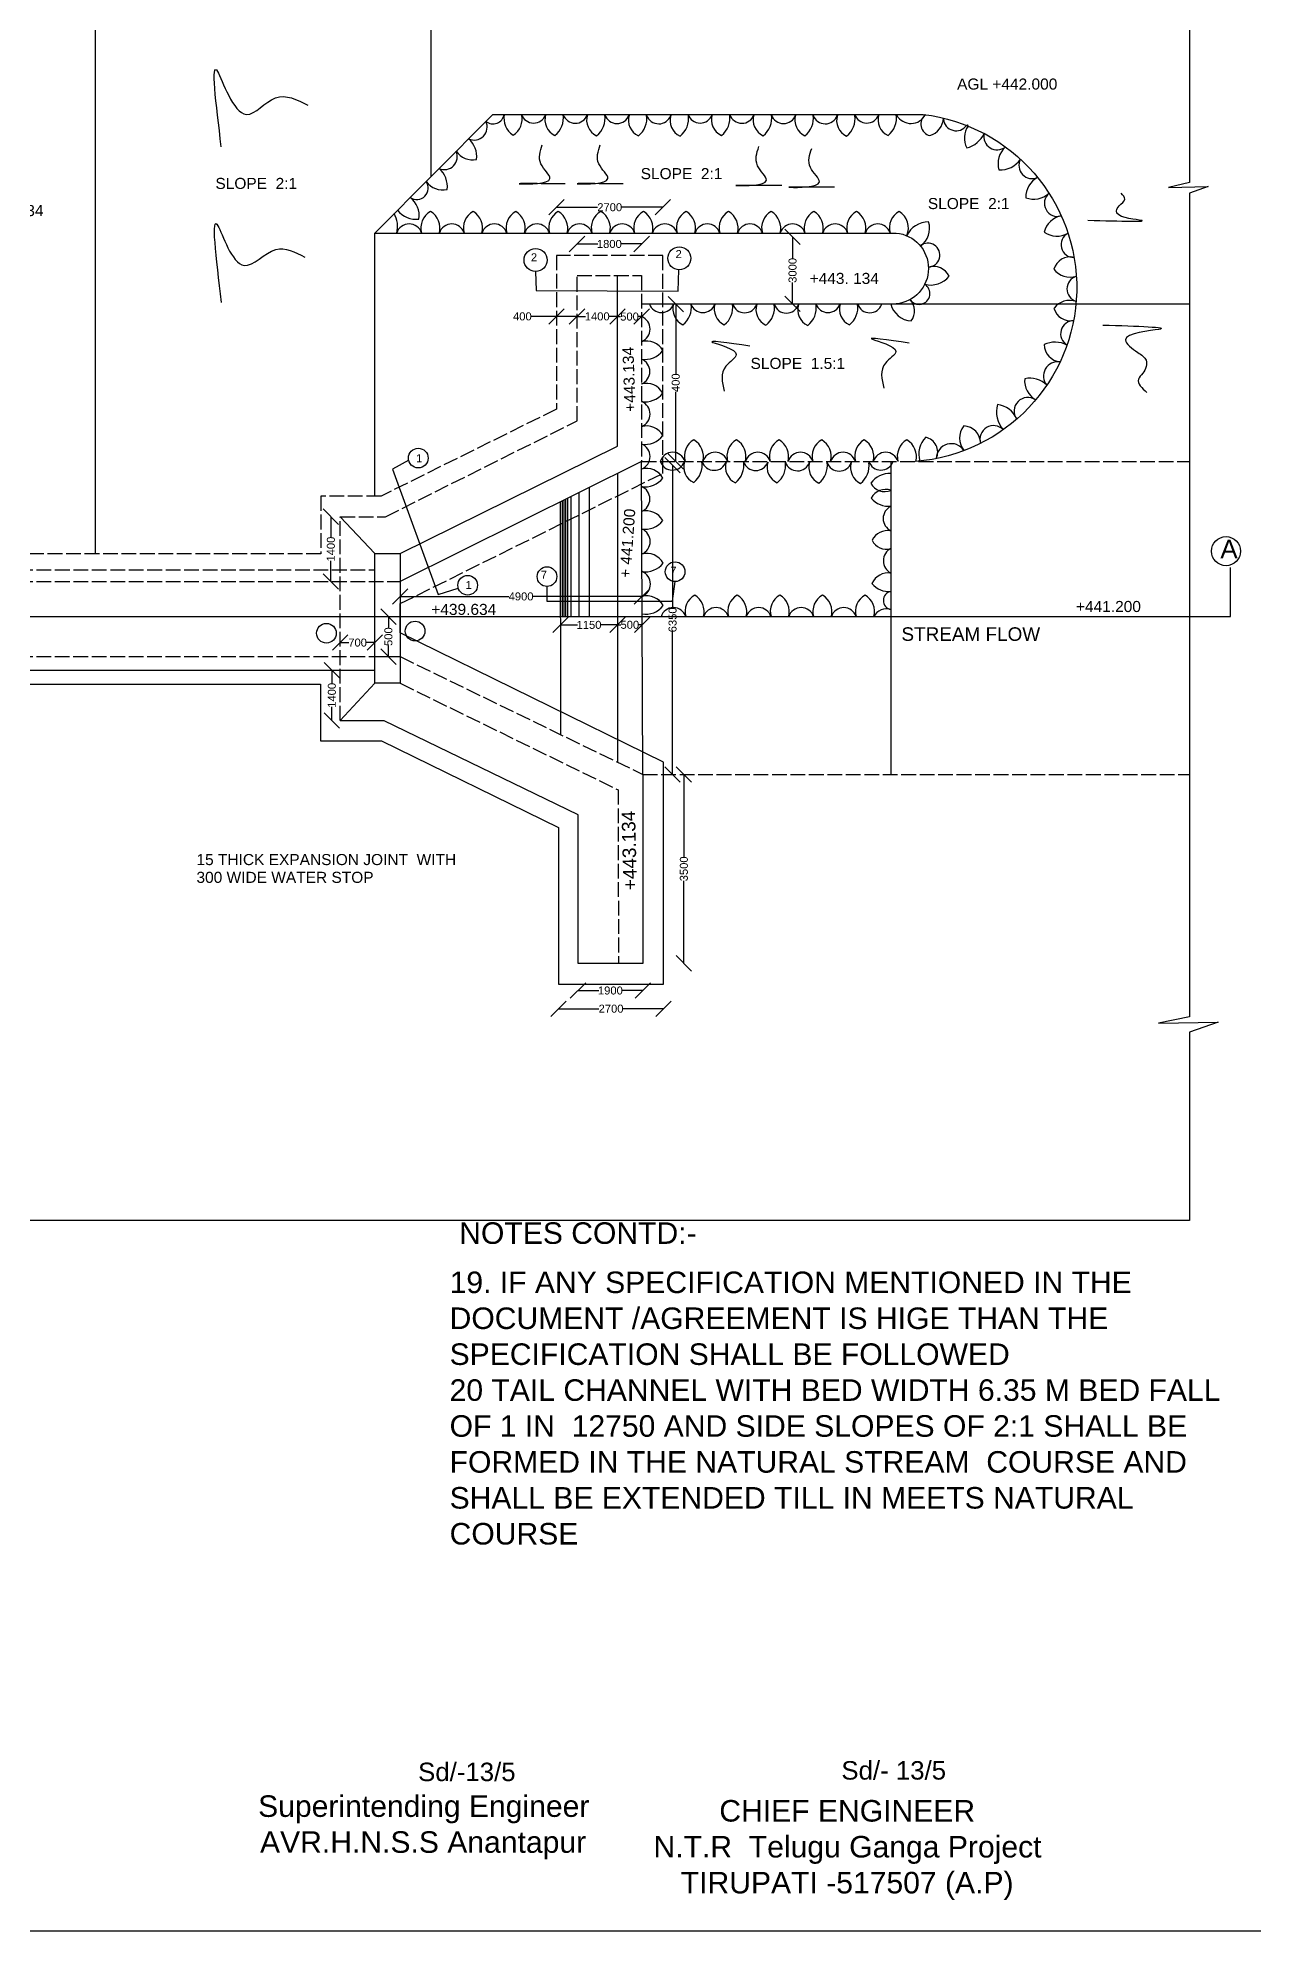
# Model space of a CAD drawing. Header units: millimetres. Extents: x 2933 to 10982, y 3497 to 8355.
# Drawn here: x 7621 to 9595, y 3497 to 6572 of the extents above; entities that cross this region are included whole.
import ezdxf

# ---------------------------------------------------------------- set-up
doc = ezdxf.new("R2010")
doc.units = ezdxf.units.MM
doc.header["$MEASUREMENT"] = 0
doc.linetypes.add('ACAD_ISO02W100', pattern=[15, 12, -3])
for name, color, linetype in [('DIMENSIONS', 7, 'Continuous'), ('DRAWING', 7, 'Continuous'), ('TEXT', 7, 'Continuous')]:
    doc.layers.add(name, color=color, linetype=linetype)
doc.styles.get("Standard").update_dxf_attribs({"font": 'arial.ttf', "height": 13})
doc.dimstyles.get("Standard").update_dxf_attribs({"dimtxt": 13, "dimasz": 25, "dimexe": 0.18, "dimexo": 0.0625, "dimgap": 0.09, "dimtad": 0, "dimdec": 0, "dimzin": 0, "dimdsep": 46, "dimtxsty": 'Standard', "dimblk": 'OBLIQUE', "dimcen": 0.09, "dimse1": 1, "dimse2": 1, "dimadec": 0, "dimazin": 0, "dimtfac": 1, "dimtdec": 0, "dimtofl": 0, "dimtmove": 0, "dimatfit": 3, "dimfxl": 1, "dimtolj": 1, "dimtzin": 0, "dimarcsym": 0})

# ---------------------------------------------------------------- blocks, each defined once
blk = doc.blocks.new('_Oblique')
at = {"color": 0, "linetype": 'ByBlock', "lineweight": -2}
blk.add_line((-0.5, -0.5), (0.5, 0.5), dxfattribs=at)
blk = doc.blocks.new('*D69')
at = {"layer": 'Defpoints', "color": 0}
for p in [(8111.9, 5794.5), (8096.6, 5689.1), (8111.9, 5689.1)]:
    blk.add_point(p, dxfattribs=at)
at = {"layer": 'DIMENSIONS', "color": 0, "lineweight": -2}
for p, q in [((8096.6, 5794.5), (8096.6, 5760.7)), ((8096.6, 5689.1), (8096.6, 5722.9))]:
    blk.add_line(p, q, dxfattribs=at)
at = {"layer": 'DIMENSIONS', "color": 0, "lineweight": -2, "xscale": 25, "yscale": 25, "zscale": 25}
for p, rotation in [((8096.6, 5794.5), 90), ((8096.6, 5689.1), 270)]:
    blk.add_blockref('_Oblique', p, dxfattribs=dict(at, rotation=rotation))
at = {"layer": 'DIMENSIONS', "color": 0, "insert": (8096.6, 5741.8), "char_height": 13, "attachment_point": 5, "rotation": 90}
blk.add_mtext('\\A1;1400', dxfattribs=at)
blk = doc.blocks.new('*D70')
at = {"layer": 'Defpoints', "color": 0}
for p in [(8111.9, 5567.1), (8168.1, 5589.9), (8168.1, 5567.1)]:
    blk.add_point(p, dxfattribs=at)
at = {"layer": 'DIMENSIONS', "color": 0, "lineweight": -2}
for p, q in [((8111.9, 5589.9), (8125.6, 5589.9)), ((8168.1, 5589.9), (8154.4, 5589.9))]:
    blk.add_line(p, q, dxfattribs=at)
at = {"layer": 'DIMENSIONS', "color": 0, "lineweight": -2, "xscale": 25, "yscale": 25, "zscale": 25, "rotation": 180}
blk.add_blockref('_Oblique', (8111.9, 5589.9), dxfattribs=at)
at = {"layer": 'DIMENSIONS', "color": 0, "lineweight": -2, "xscale": 25, "yscale": 25, "zscale": 25}
blk.add_blockref('_Oblique', (8168.1, 5589.9), dxfattribs=at)
at = {"layer": 'DIMENSIONS', "color": 0, "insert": (8140, 5589.9), "char_height": 13, "attachment_point": 5}
blk.add_mtext('\\A1;700', dxfattribs=at)
blk = doc.blocks.new('*D71')
at = {"layer": 'Defpoints', "color": 0}
for p in [(8191, 5632.1), (8190.1, 5567.1), (8195.5, 5567.1)]:
    blk.add_point(p, dxfattribs=at)
at = {"layer": 'DIMENSIONS', "color": 0, "lineweight": -2}
for p, q in [((8190.1, 5632.1), (8190.1, 5614)), ((8190.1, 5567.1), (8190.1, 5585.2))]:
    blk.add_line(p, q, dxfattribs=at)
at = {"layer": 'DIMENSIONS', "color": 0, "lineweight": -2, "xscale": 25, "yscale": 25, "zscale": 25}
for p, rotation in [((8190.1, 5632.1), 90), ((8190.1, 5567.1), 270)]:
    blk.add_blockref('_Oblique', p, dxfattribs=dict(at, rotation=rotation))
at = {"layer": 'DIMENSIONS', "color": 0, "insert": (8190.1, 5599.6), "char_height": 13, "attachment_point": 5, "rotation": 90}
blk.add_mtext('\\A1;500', dxfattribs=at)
blk = doc.blocks.new('*D72')
at = {"layer": 'Defpoints', "color": 0}
for p in [(8111.9, 5545.2), (8098.2, 5463.4), (8111.9, 5463.4)]:
    blk.add_point(p, dxfattribs=at)
at = {"layer": 'DIMENSIONS', "color": 0, "lineweight": -2}
for p, q in [((8098.2, 5545.2), (8098.2, 5523.2)), ((8098.2, 5463.4), (8098.2, 5485.4))]:
    blk.add_line(p, q, dxfattribs=at)
at = {"layer": 'DIMENSIONS', "color": 0, "lineweight": -2, "xscale": 25, "yscale": 25, "zscale": 25}
for p, rotation in [((8098.2, 5545.2), 90), ((8098.2, 5463.4), 270)]:
    blk.add_blockref('_Oblique', p, dxfattribs=dict(at, rotation=rotation))
at = {"layer": 'DIMENSIONS', "color": 0, "insert": (8098.2, 5504.3), "char_height": 13, "attachment_point": 5, "rotation": 90}
blk.add_mtext('\\A1;1400', dxfattribs=at)
blk = doc.blocks.new('*D73')
at = {"layer": 'Defpoints', "color": 0}
for p in [(8602.1, 5664.9), (8602.1, 5664.9), (8209.1, 5653.2)]:
    blk.add_point(p, dxfattribs=at)
at = {"layer": 'DIMENSIONS', "color": 0, "lineweight": -2}
for p, q in [((8209.1, 5664.9), (8385.9, 5664.9)), ((8602.1, 5664.9), (8425.4, 5664.9))]:
    blk.add_line(p, q, dxfattribs=at)
at = {"layer": 'DIMENSIONS', "color": 0, "lineweight": -2, "xscale": 25, "yscale": 25, "zscale": 25, "rotation": 180}
blk.add_blockref('_Oblique', (8209.1, 5664.9), dxfattribs=at)
at = {"layer": 'DIMENSIONS', "color": 0, "lineweight": -2, "xscale": 25, "yscale": 25, "zscale": 25}
blk.add_blockref('_Oblique', (8602.1, 5664.9), dxfattribs=at)
at = {"layer": 'DIMENSIONS', "color": 0, "insert": (8405.6, 5664.9), "char_height": 13, "attachment_point": 5}
blk.add_mtext('\\A1;4900', dxfattribs=at)
blk = doc.blocks.new('*D74')
at = {"layer": 'Defpoints', "color": 0}
for p in [(8469.7, 5629.6), (8562.3, 5629.6), (8562.3, 5618.7)]:
    blk.add_point(p, dxfattribs=at)
at = {"layer": 'DIMENSIONS', "color": 0, "lineweight": -2}
for p, q in [((8469.7, 5618.7), (8497.1, 5618.7)), ((8562.3, 5618.7), (8534.9, 5618.7))]:
    blk.add_line(p, q, dxfattribs=at)
at = {"layer": 'DIMENSIONS', "color": 0, "lineweight": -2, "xscale": 25, "yscale": 25, "zscale": 25, "rotation": 180}
blk.add_blockref('_Oblique', (8469.7, 5618.7), dxfattribs=at)
at = {"layer": 'DIMENSIONS', "color": 0, "lineweight": -2, "xscale": 25, "yscale": 25, "zscale": 25}
blk.add_blockref('_Oblique', (8562.3, 5618.7), dxfattribs=at)
at = {"layer": 'DIMENSIONS', "color": 0, "insert": (8516, 5618.7), "char_height": 13, "attachment_point": 5}
blk.add_mtext('\\A1;1150', dxfattribs=at)
blk = doc.blocks.new('*D75')
at = {"layer": 'Defpoints', "color": 0}
for p in [(8562.3, 5618.7), (8602.4, 5618.8), (8602.4, 5618.8)]:
    blk.add_point(p, dxfattribs=at)
at = {"layer": 'DIMENSIONS', "color": 0, "lineweight": -2}
for p, q in [((8562.3, 5618.8), (8567.9, 5618.8)), ((8602.4, 5618.8), (8596.8, 5618.8))]:
    blk.add_line(p, q, dxfattribs=at)
at = {"layer": 'DIMENSIONS', "color": 0, "lineweight": -2, "xscale": 25, "yscale": 25, "zscale": 25, "rotation": 180}
blk.add_blockref('_Oblique', (8562.3, 5618.8), dxfattribs=at)
at = {"layer": 'DIMENSIONS', "color": 0, "lineweight": -2, "xscale": 25, "yscale": 25, "zscale": 25}
blk.add_blockref('_Oblique', (8602.4, 5618.8), dxfattribs=at)
at = {"layer": 'DIMENSIONS', "color": 0, "insert": (8582.3, 5618.8), "char_height": 13, "attachment_point": 5}
blk.add_mtext('\\A1;500', dxfattribs=at)
blk = doc.blocks.new('*D76')
at = {"layer": 'Defpoints', "color": 0}
for p in [(8651.8, 5878), (8651.8, 5375.8), (8651.8, 5375.8)]:
    blk.add_point(p, dxfattribs=at)
at = {"layer": 'DIMENSIONS', "color": 0, "lineweight": -2}
for p, q in [((8651.8, 5878), (8651.8, 5646.4)), ((8651.8, 5375.8), (8651.8, 5607.4))]:
    blk.add_line(p, q, dxfattribs=at)
at = {"layer": 'DIMENSIONS', "color": 0, "lineweight": -2, "xscale": 25, "yscale": 25, "zscale": 25}
for p, rotation in [((8651.8, 5878), 90), ((8651.8, 5375.8), 270)]:
    blk.add_blockref('_Oblique', p, dxfattribs=dict(at, rotation=rotation))
at = {"layer": 'DIMENSIONS', "color": 0, "insert": (8651.8, 5626.9), "char_height": 13, "attachment_point": 5, "rotation": 90}
blk.add_mtext('\\A1;6350', dxfattribs=at)
blk = doc.blocks.new('*D77')
at = {"layer": 'Defpoints', "color": 0}
for p in [(8653.4, 6139.9), (8653.4, 5884.3), (8656.9, 5884.3)]:
    blk.add_point(p, dxfattribs=at)
at = {"layer": 'DIMENSIONS', "color": 0, "lineweight": -2}
for p, q in [((8656.9, 6139.9), (8656.9, 6026.8)), ((8656.9, 5884.3), (8656.9, 5997.4))]:
    blk.add_line(p, q, dxfattribs=at)
at = {"layer": 'DIMENSIONS', "color": 0, "lineweight": -2, "xscale": 25, "yscale": 25, "zscale": 25}
for p, rotation in [((8656.9, 6139.9), 90), ((8656.9, 5884.3), 270)]:
    blk.add_blockref('_Oblique', p, dxfattribs=dict(at, rotation=rotation))
at = {"layer": 'DIMENSIONS', "color": 0, "insert": (8656.9, 6012.1), "char_height": 13, "attachment_point": 5, "rotation": 90}
blk.add_mtext('\\A1;400', dxfattribs=at)
blk = doc.blocks.new('*D78')
at = {"layer": 'Defpoints', "color": 0}
for p in [(8636.1, 6297.1), (8463, 6219), (8636.1, 6219)]:
    blk.add_point(p, dxfattribs=at)
at = {"layer": 'DIMENSIONS', "color": 0, "lineweight": -2}
for p, q in [((8463, 6297.1), (8530, 6297.1)), ((8636.1, 6297.1), (8569.1, 6297.1))]:
    blk.add_line(p, q, dxfattribs=at)
at = {"layer": 'DIMENSIONS', "color": 0, "lineweight": -2, "xscale": 25, "yscale": 25, "zscale": 25, "rotation": 180}
blk.add_blockref('_Oblique', (8463, 6297.1), dxfattribs=at)
at = {"layer": 'DIMENSIONS', "color": 0, "lineweight": -2, "xscale": 25, "yscale": 25, "zscale": 25}
blk.add_blockref('_Oblique', (8636.1, 6297.1), dxfattribs=at)
at = {"layer": 'DIMENSIONS', "color": 0, "insert": (8549.6, 6297.1), "char_height": 13, "attachment_point": 5}
blk.add_mtext('\\A1;2700', dxfattribs=at)
blk = doc.blocks.new('*D79')
at = {"layer": 'Defpoints', "color": 0}
for p in [(8601.5, 6237.5), (8496.5, 6186.5), (8601.5, 6186.5)]:
    blk.add_point(p, dxfattribs=at)
at = {"layer": 'DIMENSIONS', "color": 0, "lineweight": -2}
for p, q in [((8496.5, 6237.5), (8530.2, 6237.5)), ((8601.5, 6237.5), (8567.9, 6237.5))]:
    blk.add_line(p, q, dxfattribs=at)
at = {"layer": 'DIMENSIONS', "color": 0, "lineweight": -2, "xscale": 25, "yscale": 25, "zscale": 25, "rotation": 180}
blk.add_blockref('_Oblique', (8496.5, 6237.5), dxfattribs=at)
at = {"layer": 'DIMENSIONS', "color": 0, "lineweight": -2, "xscale": 25, "yscale": 25, "zscale": 25}
blk.add_blockref('_Oblique', (8601.5, 6237.5), dxfattribs=at)
at = {"layer": 'DIMENSIONS', "color": 0, "insert": (8549, 6237.5), "char_height": 13, "attachment_point": 5}
blk.add_mtext('\\A1;1800', dxfattribs=at)
blk = doc.blocks.new('*D80')
at = {"layer": 'Defpoints', "color": 0}
for p in [(8463, 6127.4), (8496.5, 6127.4), (8496.5, 6119.8)]:
    blk.add_point(p, dxfattribs=at)
at = {"layer": 'DIMENSIONS', "color": 0, "lineweight": -2}
for p, q in [((8463, 6119.8), (8422.4, 6119.8)), ((8496.5, 6119.8), (8463, 6119.8))]:
    blk.add_line(p, q, dxfattribs=at)
at = {"layer": 'DIMENSIONS', "color": 0, "lineweight": -2, "xscale": 25, "yscale": 25, "zscale": 25, "rotation": 180}
blk.add_blockref('_Oblique', (8463, 6119.8), dxfattribs=at)
at = {"layer": 'DIMENSIONS', "color": 0, "lineweight": -2, "xscale": 25, "yscale": 25, "zscale": 25}
blk.add_blockref('_Oblique', (8496.5, 6119.8), dxfattribs=at)
at = {"layer": 'DIMENSIONS', "color": 0, "insert": (8407.7, 6119.8), "char_height": 13, "attachment_point": 5}
blk.add_mtext('\\A1;400', dxfattribs=at)
blk = doc.blocks.new('*D81')
at = {"layer": 'Defpoints', "color": 0}
for p in [(8496.5, 6119.8), (8562.1, 6119.8), (8562.1, 6119.8)]:
    blk.add_point(p, dxfattribs=at)
at = {"layer": 'DIMENSIONS', "color": 0, "lineweight": -2}
for p, q in [((8496.5, 6119.8), (8510.4, 6119.8)), ((8562.1, 6119.8), (8548.2, 6119.8))]:
    blk.add_line(p, q, dxfattribs=at)
at = {"layer": 'DIMENSIONS', "color": 0, "lineweight": -2, "xscale": 25, "yscale": 25, "zscale": 25, "rotation": 180}
blk.add_blockref('_Oblique', (8496.5, 6119.8), dxfattribs=at)
at = {"layer": 'DIMENSIONS', "color": 0, "lineweight": -2, "xscale": 25, "yscale": 25, "zscale": 25}
blk.add_blockref('_Oblique', (8562.1, 6119.8), dxfattribs=at)
at = {"layer": 'DIMENSIONS', "color": 0, "insert": (8529.3, 6119.8), "char_height": 13, "attachment_point": 5}
blk.add_mtext('\\A1;1400', dxfattribs=at)
blk = doc.blocks.new('*D82')
at = {"layer": 'Defpoints', "color": 0}
for p in [(8562.1, 6119.8), (8601.5, 6119.5), (8601.5, 6119.5)]:
    blk.add_point(p, dxfattribs=at)
at = {"layer": 'DIMENSIONS', "color": 0, "lineweight": -2}
for p, q in [((8562.1, 6119.5), (8567.4, 6119.5)), ((8601.5, 6119.5), (8596.2, 6119.5))]:
    blk.add_line(p, q, dxfattribs=at)
at = {"layer": 'DIMENSIONS', "color": 0, "lineweight": -2, "xscale": 25, "yscale": 25, "zscale": 25, "rotation": 180}
blk.add_blockref('_Oblique', (8562.1, 6119.5), dxfattribs=at)
at = {"layer": 'DIMENSIONS', "color": 0, "lineweight": -2, "xscale": 25, "yscale": 25, "zscale": 25}
blk.add_blockref('_Oblique', (8601.5, 6119.5), dxfattribs=at)
at = {"layer": 'DIMENSIONS', "color": 0, "insert": (8581.8, 6119.5), "char_height": 13, "attachment_point": 5}
blk.add_mtext('\\A1;500', dxfattribs=at)
blk = doc.blocks.new('*D83')
at = {"layer": 'Defpoints', "color": 0}
for p in [(8498.1, 5068.9), (8603.3, 5068.9), (8603.3, 5024.7)]:
    blk.add_point(p, dxfattribs=at)
at = {"layer": 'DIMENSIONS', "color": 0, "lineweight": -2}
for p, q in [((8498.1, 5024.7), (8531.8, 5024.7)), ((8603.3, 5024.7), (8569.6, 5024.7))]:
    blk.add_line(p, q, dxfattribs=at)
at = {"layer": 'DIMENSIONS', "color": 0, "lineweight": -2, "xscale": 25, "yscale": 25, "zscale": 25, "rotation": 180}
blk.add_blockref('_Oblique', (8498.1, 5024.7), dxfattribs=at)
at = {"layer": 'DIMENSIONS', "color": 0, "lineweight": -2, "xscale": 25, "yscale": 25, "zscale": 25}
blk.add_blockref('_Oblique', (8603.3, 5024.7), dxfattribs=at)
at = {"layer": 'DIMENSIONS', "color": 0, "insert": (8550.7, 5024.7), "char_height": 13, "attachment_point": 5}
blk.add_mtext('\\A1;1900', dxfattribs=at)
blk = doc.blocks.new('*D84')
at = {"layer": 'Defpoints', "color": 0}
for p in [(8466.4, 5035.3), (8637.2, 5035.3), (8637.2, 4995.2)]:
    blk.add_point(p, dxfattribs=at)
at = {"layer": 'DIMENSIONS', "color": 0, "lineweight": -2}
for p, q in [((8466.4, 4995.2), (8532.2, 4995.2)), ((8637.2, 4995.2), (8571.4, 4995.2))]:
    blk.add_line(p, q, dxfattribs=at)
at = {"layer": 'DIMENSIONS', "color": 0, "lineweight": -2, "xscale": 25, "yscale": 25, "zscale": 25, "rotation": 180}
blk.add_blockref('_Oblique', (8466.4, 4995.2), dxfattribs=at)
at = {"layer": 'DIMENSIONS', "color": 0, "lineweight": -2, "xscale": 25, "yscale": 25, "zscale": 25}
blk.add_blockref('_Oblique', (8637.2, 4995.2), dxfattribs=at)
at = {"layer": 'DIMENSIONS', "color": 0, "insert": (8551.8, 4995.2), "char_height": 13, "attachment_point": 5}
blk.add_mtext('\\A1;2700', dxfattribs=at)
blk = doc.blocks.new('*D85')
at = {"layer": 'Defpoints', "color": 0}
for p in [(8637.2, 5375.8), (8603.3, 5068.9), (8670.1, 5068.9)]:
    blk.add_point(p, dxfattribs=at)
at = {"layer": 'DIMENSIONS', "color": 0, "lineweight": -2}
for p, q in [((8670.1, 5375.8), (8670.1, 5241.8)), ((8670.1, 5068.9), (8670.1, 5202.9))]:
    blk.add_line(p, q, dxfattribs=at)
at = {"layer": 'DIMENSIONS', "color": 0, "lineweight": -2, "xscale": 25, "yscale": 25, "zscale": 25}
for p, rotation in [((8670.1, 5375.8), 90), ((8670.1, 5068.9), 270)]:
    blk.add_blockref('_Oblique', p, dxfattribs=dict(at, rotation=rotation))
at = {"layer": 'DIMENSIONS', "color": 0, "insert": (8670.1, 5222.4), "char_height": 13, "attachment_point": 5, "rotation": 90}
blk.add_mtext('\\A1;3500', dxfattribs=at)
blk = doc.blocks.new('*D86')
at = {"layer": 'Defpoints', "color": 0}
for p in [(8846.7, 6249), (8846.7, 6140.2), (8846.7, 6140.2)]:
    blk.add_point(p, dxfattribs=at)
at = {"layer": 'DIMENSIONS', "color": 0, "lineweight": -2}
for p, q in [((8846.7, 6249), (8846.7, 6214)), ((8846.7, 6140.2), (8846.7, 6175.1))]:
    blk.add_line(p, q, dxfattribs=at)
at = {"layer": 'DIMENSIONS', "color": 0, "lineweight": -2, "xscale": 25, "yscale": 25, "zscale": 25}
for p, rotation in [((8846.7, 6249), 90), ((8846.7, 6140.2), 270)]:
    blk.add_blockref('_Oblique', p, dxfattribs=dict(at, rotation=rotation))
at = {"layer": 'DIMENSIONS', "color": 0, "insert": (8846.7, 6194.6), "char_height": 13, "attachment_point": 5, "rotation": 90}
blk.add_mtext('\\A1;3000', dxfattribs=at)

msp = doc.modelspace()

# ---------------------------------------------------------------- linework, layer by layer
at = {"layer": 'DIMENSIONS', "color": 0}
msp.add_lwpolyline([(10981.7, 3496.7), (2933.5, 3496.7), (2933.5, 8355.5), (10981.7, 8355.5)], close=True, dxfattribs=at)
for points in [[(8429.2, 6192.7), (8430.1, 6161.9), (8660.8, 6160.9), (8662.1, 6195.5)], [(8223, 5886.3), (8196.7, 5871.6), (8271.1, 5667.9), (8303.6, 5678.3)], [(8111.9, 5794.5), (8168.1, 5734.6)], [(8447.7, 5681.2), (8447.5, 5657.1), (8651.8, 5657.1), (8655.9, 5689.1)]]:
    msp.add_lwpolyline(points, dxfattribs=at)
for centre, radius in [((8429.2, 6211.4), 18.7), ((8662.7, 6214.2), 18.7), ((8238.6, 5889.7), 16), ((9550.9, 5738.5), 23.6), ((8655.9, 5705.1), 16), ((8318.8, 5683.2), 16), ((8447.7, 5697.1), 16), ((8089.4, 5605.2), 16), ((8233.5, 5608.7), 16)]:
    msp.add_circle(centre, radius, dxfattribs=at)
for points in [[(8477.2, 6335.3), (8405.6, 6335.3), (8452.5, 6344), (8437.9, 6367.6), (8440.1, 6398.5)], [(8571.3, 6335.3), (8499.7, 6335.3), (8546.6, 6344), (8532, 6367.6), (8534.2, 6398.5)], [(8829, 6332.4), (8757.4, 6332.4), (8804.3, 6341.1), (8789.8, 6364.7), (8791.9, 6395.6)], [(8914.9, 6329.6), (8843.4, 6329.6), (8890.2, 6338.3), (8875.7, 6361.9), (8877.9, 6392.7)], [(9326.6, 6276.1), (9409.7, 6276.4), (9372.8, 6291.4), (9377.1, 6299.2), (9386.4, 6310.2), (9380.8, 6320.2)], [(9350.8, 6105.8), (9441.8, 6098.7), (9387.6, 6081.6), (9407.5, 6061.3), (9421.2, 6048.7), (9415.6, 6027.5), (9408.6, 6017.9), (9422.4, 5996)], [(8777.2, 6071.5), (8717.2, 6077.6), (8755.3, 6057.7), (8738.3, 6039.1), (8735.8, 5998.5)], [(9036.4, 6076.5), (8976.3, 6082.6), (9014.5, 6062.7), (8997.5, 6044.1), (8995, 6003.5)]]:
    msp.add_spline(points, degree=3, dxfattribs=at)
at = {"layer": 'DRAWING', "color": 0}
for points in [[(5822.4, 6760.4), (8249.6, 6760.4), (8262.5, 6730.2), (8261.5, 6802.9), (8286.7, 6766.9), (9314.3, 6766.9), (9335.7, 6734.5), (9335.4, 6808.2), (9360.3, 6769.3), (9491.4, 6769.3), (9491.4, 6337.2), (9457.6, 6329.3), (9522, 6330.7), (9491.4, 6319.8), (9491.4, 4982.1), (9441.2, 4971.8), (9538.3, 4973.2), (9491.4, 4957.2), (9491.4, 4651.3), (3068.3, 4651.3)], [(7714.4, 5734), (7714.4, 6760.4)], [(8259.6, 6347.4), (8259.4, 6737.5)], [(8209.1, 5734.6), (8562.1, 5908.9), (8562.1, 6186.5)], [(8601.5, 6140.2), (9491.4, 6140.2)], [(8601.5, 5884.3), (8209.1, 5689.2)], [(8603.3, 5375.8), (8601.5, 5884.3)], [(9006.5, 5884.3), (9006.5, 5375.8)], [(8562.1, 5864.7), (8562.4, 5395.6)], [(8470, 5440.5), (8469.5, 5818.7)], [(8472.2, 5820), (8472.2, 5632.1)], [(8474.9, 5821.4), (8474.9, 5632.1)], [(8477.6, 5822.7), (8477.6, 5632.1)], [(8480.9, 5824.3), (8480.9, 5632.1)], [(8486.3, 5827), (8486.3, 5632.1)], [(8499.4, 5833.5), (8499.4, 5632.1)], [(8516.2, 5841.9), (8516.2, 5632.1)], [(2985.6, 5712.5), (2985.6, 5632.1), (9558.4, 5632.1), (9558.4, 5711.9)], [(3821.2, 5399.3), (3821.2, 5040.6), (3956.8, 5040.6), (3956.8, 5299.3), (4304.7, 5412.1), (4456.4, 5430.3), (4566.9, 5430.3), (4566.9, 5522.2), (8079.9, 5522.2), (8079.9, 5430.2), (8178.8, 5430.2), (8466.4, 5289.6), (8466.4, 5035.3), (8637.2, 5035.3), (8637.2, 5395.8), (8209.1, 5605.7), (8209.1, 5653.2)], [(8168.1, 5567.1), (8209.1, 5567.1)], [(4437.8, 5545.2), (8168.1, 5545.2)], [(8168.1, 5523.8), (8111.9, 5463.4)], [(8563.8, 5068.9), (8498.1, 5068.9), (8498.1, 5310.1), (8183, 5463.1), (8111.9, 5463.1)], [(8603.3, 5375.8), (8603.3, 5068.9), (8563.8, 5068.9)]]:
    msp.add_lwpolyline(points, dxfattribs=at)
for points in [[(8168, 6255.3), (8359.7, 6448), (9059, 6448, -0.906655), (9046.5, 5884.3, -0.956614)], [(8168, 5827.8), (8168, 6255.3), (9015, 6255.3, -0.91135), (9015, 6140.2, -1)]]:
    msp.add_lwpolyline(points, format="xyb", dxfattribs=at)
at = {"layer": 'DRAWING', "color": 0, "linetype": 'ACAD_ISO02W100', "ltscale": 2}
for points in [[(8209.1, 5653.2), (8636.1, 5864.9), (8636.1, 6219), (8463, 6219), (8463, 5969.2), (8178.2, 5827.8), (8080.4, 5827.8), (8080.4, 5734), (4568.2, 5734), (4568.2, 5827.7), (4453.1, 5827.7), (4301.6, 5845), (3962.5, 5959.5), (3962.5, 6213.5), (3823.6, 6213.5), (3823.6, 5861), (4438.4, 5654.9), (4438.4, 5601.5), (3821.2, 5399.3)], [(8111.9, 5463.4), (8111.9, 5794.5), (8185.3, 5794.5), (8496.5, 5950), (8496.5, 6186.5), (8601.5, 6186.5), (8601.5, 5884.3), (9491.4, 5884.3)], [(4438.3, 5708.2), (8168.1, 5708.2)], [(4438.3, 5687.7), (8209.1, 5689.2)], [(3856.3, 5376.1), (4438.1, 5567.1), (8168.1, 5567.1)], [(8209.1, 5567.1), (8603.3, 5375.8), (9491.4, 5375.8)], [(8209.1, 5523.8), (8563.3, 5350.7), (8563.8, 5068.9)]]:
    msp.add_lwpolyline(points, dxfattribs=at)
at = {"layer": 'DRAWING', "color": 0}
msp.add_lwpolyline([(8209.1, 5523.8), (8168.1, 5523.8), (8168.1, 5734.6), (8209.1, 5734.6)], close=True, dxfattribs=at)
for centre, radius, start, end in [((8329.5, 6427.4), 21, 244.3054, 26.0051), ((8360, 6450.7), 18.2, 230.391, 351.6664), ((8412.3, 6442.7), 34.7, 171.0822, 235.1898), ((8376.8, 6440.2), 30.5, 301.1103, 14.8433), ((8425.9, 6454.8), 20.8, 198.8941, 340.3877), ((8472.7, 6439.6), 28.4, 163.1265, 244.8031), ((8437.7, 6442.5), 36.7, 308.6086, 7.9667), ((8493.7, 6454.4), 20.8, 198.8941, 340.3877), ((8540.5, 6439.1), 28.4, 163.1265, 244.8031), ((8505.5, 6442.1), 36.7, 308.6086, 7.9667), ((8561.5, 6453.9), 20.8, 198.8941, 340.3877), ((8608.3, 6438.7), 28.4, 163.1265, 244.8031), ((8573.3, 6441.7), 36.7, 308.6086, 7.9667), ((8629.3, 6453.5), 20.8, 198.8941, 340.3877), ((8676, 6438.3), 28.4, 163.1265, 244.8031), ((8641.1, 6441.3), 36.7, 308.6086, 7.9667), ((8696.5, 6454.8), 20.8, 198.8941, 340.3877), ((8743.2, 6439.6), 28.4, 163.1265, 244.8031), ((8708.3, 6442.5), 36.7, 308.6086, 7.9667), ((8764.3, 6454.4), 20.8, 198.8941, 340.3877), ((8811, 6439.1), 28.4, 163.1265, 244.8031), ((8776.1, 6442.1), 36.7, 308.6086, 7.9667), ((8832.1, 6453.9), 20.8, 198.8941, 340.3877), ((8878.8, 6438.7), 28.4, 163.1265, 244.8031), ((8843.8, 6441.7), 36.7, 308.6086, 7.9667), ((8899.8, 6453.5), 20.8, 198.8941, 340.3877), ((8946.6, 6438.3), 28.4, 163.1265, 244.8031), ((8911.6, 6441.3), 36.7, 308.6086, 7.9667), ((8967.1, 6454.8), 20.8, 198.8941, 340.3877), ((9013.9, 6439.6), 28.4, 163.1265, 244.8031), ((8978.9, 6442.5), 36.7, 308.6086, 7.9667), ((9039, 6460), 26.7, 209.9158, 332.3901), ((9074.7, 6432.3), 19.5, 128.0322, 254.9738), ((9060.3, 6443.8), 31.7, 287.1017, 356.9455), ((9112.4, 6442.1), 20.7, 184.6546, 324.9024), ((9159.8, 6409.5), 34.1, 144.8414, 207.8944), ((9130.5, 6429.4), 1.42, 351.3273, 144.9024), ((8295.4, 6379.7), 38.1, 352.8718, 49.0276), ((9117.9, 6436.4), 44.5, 285.3311, 334.1155), ((9179, 6412), 21.6, 166.6854, 309.0892), ((8281.1, 6379.3), 20.9, 245.4909, 24.8196), ((8326.6, 6406.7), 32.4, 215.1287, 281.8913), ((9216.6, 6368.3), 36.1, 131.6795, 196.6995), ((9184.7, 6396.4), 38.6, 266.0361, 326.7086), ((9235.8, 6365), 21.4, 151.7229, 294.7694), ((8236.3, 6328.3), 18.6, 234.5389, 35.7716), ((8278.2, 6357.7), 32.5, 214.6527, 283.3521), ((8246.8, 6330.6), 39.1, 353.3506, 49.2505), ((9262.1, 6313.4), 36.5, 118.1576, 181.3348), ((8202.3, 6283.3), 37.8, 351.7076, 52.1023), ((9238.3, 6348.9), 38.5, 250.7044, 310.9213), ((9277.1, 6303.5), 21.2, 130.0511, 286.899), ((8163.2, 6265.7), 41.8, 345.544, 30.2558), ((8234.6, 6314.8), 37.2, 217.047, 277.923), ((8273.4, 6263.7), 30.6, 119.2792, 195.945), ((8242.3, 6263.2), 31.6, 345.5539, 59.2218), ((8342.6, 6263.7), 30.6, 119.2792, 195.945), ((8311.5, 6263.2), 31.6, 345.5539, 59.2218), ((8411.8, 6263.7), 30.6, 119.2792, 195.945), ((8380.7, 6263.2), 31.6, 345.5539, 59.2218), ((8481, 6263.7), 30.6, 119.2792, 195.945), ((8449.9, 6263.2), 31.6, 345.5539, 59.2218), ((8550.2, 6263.7), 30.6, 119.2792, 195.945), ((8519.1, 6263.2), 31.6, 345.5539, 59.2218), ((8619.4, 6263.7), 30.6, 119.2792, 195.945), ((8588.3, 6263.2), 31.6, 345.5539, 59.2218), ((8688.6, 6263.7), 30.6, 119.2792, 195.945), ((8657.5, 6263.2), 31.6, 345.5539, 59.2218), ((8757.8, 6263.7), 30.6, 119.2792, 195.945), ((8726.7, 6263.2), 31.6, 345.5539, 59.2218), ((8827, 6263.7), 30.6, 119.2792, 195.945), ((8795.9, 6263.2), 31.6, 345.5539, 59.2218), ((8896.2, 6263.7), 30.6, 119.2792, 195.945), ((8865.1, 6263.2), 31.6, 345.5539, 59.2218), ((8965.4, 6263.7), 30.6, 119.2792, 195.945), ((8934.3, 6263.2), 31.6, 345.5539, 59.2218), ((9034.6, 6263.7), 30.6, 119.2792, 195.945), ((9004, 6263.7), 31, 335.7808, 59.6243), ((9289.3, 6249.3), 34.4, 99.9587, 167.5027), ((8223.8, 6249), 21.1, 17.4699, 162.5301), ((8293, 6249), 21.1, 17.4699, 162.5301), ((8362.2, 6249), 21.1, 17.4699, 162.5301), ((8431.5, 6249), 21.1, 17.4699, 162.5301), ((8500.7, 6249), 21.1, 17.4699, 162.5301), ((8569.9, 6249), 21.1, 17.4699, 162.5301), ((8639.1, 6249), 21.1, 17.4699, 162.5301), ((8708.3, 6249), 21.1, 17.4699, 162.5301), ((8777.5, 6249), 21.1, 17.4699, 162.5301), ((8846.7, 6249), 21.1, 17.4699, 162.5301), ((8915.9, 6249), 21.1, 17.4699, 162.5301), ((8985.1, 6249), 21.1, 17.4699, 162.5301), ((9067.6, 6234.2), 39.1, 90.0802, 154.5788), ((9035.3, 6262.6), 34, 304.0586, 18.3066), ((9276.5, 6287.1), 36.8, 235.4565, 298.8485), ((9303.6, 6236.3), 20.7, 116.4868, 271.5396), ((9066.5, 6219.4), 19.4, 272.7813, 128.9262), ((9297.6, 6188.8), 27.6, 76.2853, 163.5585), ((9070.8, 6209.7), 38.9, 255.9802, 320.6823), ((9075.1, 6172.2), 28.9, 26.4846, 105.3266), ((9298, 6217.9), 34.3, 218.3697, 286.5199), ((9313.9, 6164.5), 21.4, 106.7332, 252.3554), ((9052.3, 6157), 17.6, 213.8971, 58.6234), ((8633.8, 6146.9), 20.8, 198.8941, 340.3877), ((8680.6, 6131.7), 28.4, 163.1265, 244.8031), ((8645.6, 6134.7), 36.7, 308.6086, 7.9667), ((8701.1, 6146.9), 20.8, 198.8941, 340.3877), ((8747.8, 6131.7), 28.4, 163.1265, 244.8031), ((8712.9, 6134.7), 36.7, 308.6086, 7.9667), ((8768.9, 6146.5), 20.8, 198.8941, 340.3877), ((8815.6, 6131.3), 28.4, 163.1265, 244.8031), ((8780.7, 6134.2), 36.7, 308.6086, 7.9667), ((8836.7, 6146), 20.8, 198.8941, 340.3877), ((8883.4, 6130.8), 28.4, 163.1265, 244.8031), ((8848.5, 6133.8), 36.7, 308.6086, 7.9667), ((8904.3, 6146.9), 20.8, 198.8941, 340.3877), ((8951.1, 6131.7), 28.4, 163.1265, 244.8031), ((8916.1, 6134.7), 36.7, 308.6086, 7.9667), ((8972.1, 6146.5), 20.8, 198.8941, 340.3877), ((9041.6, 6149), 36.5, 193.9844, 266.8145), ((9017.2, 6128.7), 27.5, 324.1451, 42.187), ((9297.2, 6113.5), 32.3, 71.4991, 142.8186), ((9298.3, 6140.5), 27.9, 195.5049, 280.1429), ((8593.2, 6099.2), 21.9, 292.6243, 67.5428), ((9303.6, 6091.7), 21.4, 91.1504, 238.659), ((8607.3, 6086.1), 36.1, 260.3116, 322.8638), ((8609.3, 6049.1), 30.8, 29.4972, 104.4765), ((9273.1, 6035.3), 42.7, 63.0446, 114.601), ((9284.7, 6075), 29.3, 181.5836, 263.2528), ((8592.9, 6030.3), 21.9, 292.6243, 67.5428), ((9277.6, 6022.8), 23.3, 81.0412, 219.5943), ((8609, 5980.2), 30.8, 29.4972, 104.4765), ((9259.5, 6015.3), 35.8, 174.9244, 240.1225), ((9232.6, 5981.9), 37.6, 44.0031, 103.5487), ((8607, 6017.1), 36.1, 260.3116, 322.8638), ((8593.2, 5961.2), 21.9, 292.6243, 67.5428), ((9222.9, 5965.2), 44.9, 165.3711, 220.9921), ((9175.5, 5938.8), 38, 21.7304, 83.942), ((9228.9, 5965.9), 22.3, 55.0119, 215.8156), ((8609.3, 5911.1), 30.8, 29.4972, 104.4765), ((9150.5, 5922.1), 32.4, 142.2359, 218.8315), ((9123.7, 5913.4), 28.6, 0.4493, 87.743), ((9173.3, 5920.3), 22.1, 44.6244, 197.4311), ((8607.3, 5948.1), 36.1, 260.3116, 322.8638), ((8593.2, 5892.2), 21.9, 292.6243, 67.5428), ((8701.4, 5892.7), 30.6, 119.2792, 195.945), ((8670.3, 5892.2), 31.6, 345.5539, 59.2218), ((8770.6, 5892.7), 30.6, 119.2792, 195.945), ((8739.5, 5892.2), 31.6, 345.5539, 59.2218), ((8839.8, 5892.7), 30.6, 119.2792, 195.945), ((8808.7, 5892.2), 31.6, 345.5539, 59.2218), ((8909, 5892.7), 30.6, 119.2792, 195.945), ((8877.9, 5892.2), 31.6, 345.5539, 59.2218), ((8978.2, 5892.7), 30.6, 119.2792, 195.945), ((8947.1, 5892.2), 31.6, 345.5539, 59.2218), ((9047.4, 5892.7), 30.6, 119.2792, 195.945), ((9016.3, 5892.2), 31.6, 345.5539, 59.2218), ((9090.4, 5896.1), 38.7, 134.9282, 196.8418), ((9058, 5899.5), 24.5, 334.3376, 78.2253), ((9104.6, 5888.7), 24.4, 32.3934, 179.5203), ((8651.8, 5878), 21.1, 17.4699, 162.5301), ((8651.4, 5891), 20.8, 198.8941, 340.3877), ((8698.1, 5875.8), 28.4, 163.1265, 244.8031), ((8663.2, 5878.8), 36.7, 308.6086, 7.9667), ((8719.2, 5890.6), 20.8, 198.8941, 340.3877), ((8721, 5878), 21.1, 17.4699, 162.5301), ((8765.9, 5875.4), 28.4, 163.1265, 244.8031), ((8730.9, 5878.4), 36.7, 308.6086, 7.9667), ((8786.9, 5890.2), 20.8, 198.8941, 340.3877), ((8790.3, 5878), 21.1, 17.4699, 162.5301), ((8833.7, 5875), 28.4, 163.1265, 244.8031), ((8798.7, 5878), 36.7, 308.6086, 7.9667), ((8854.7, 5889.8), 20.8, 198.8941, 340.3877), ((8859.5, 5878), 21.1, 17.4699, 162.5301), ((8901.5, 5874.6), 28.4, 163.1265, 244.8031), ((8866.5, 5877.5), 36.7, 308.6086, 7.9667), ((8922.5, 5889.3), 20.8, 198.8941, 340.3877), ((8928.7, 5878), 21.1, 17.4699, 162.5301), ((8969.3, 5874.1), 28.4, 163.1265, 244.8031), ((8934.3, 5877.1), 36.7, 308.6086, 7.9667), ((8990.3, 5891), 20.8, 198.8941, 340.3877), ((8997.9, 5878), 21.1, 17.4699, 162.5301), ((8607.3, 5879.1), 36.1, 260.3116, 322.8638), ((8609.3, 5842.1), 30.8, 29.4972, 104.4765), ((9003.7, 5828.2), 36.3, 85.6886, 145.2728), ((8996.4, 5860.7), 25.5, 207.8609, 293.1742), ((8592.9, 5823.2), 21.9, 292.6243, 67.5428), ((8997.8, 5812.8), 26, 70.4599, 152.8913), ((9003, 5848.2), 36.9, 219.6129, 275.319), ((8607, 5810.1), 36.1, 260.3116, 322.8638), ((8609, 5773.1), 30.8, 29.4972, 104.4765), ((9016.1, 5791.5), 22.2, 115.797, 244.203), ((8593.5, 5754.1), 21.9, 292.6243, 67.5428), ((9001.4, 5743.5), 28.5, 79.7915, 153.2825), ((8999, 5767.5), 25.7, 205.986, 286.9085), ((8609.6, 5704), 30.8, 29.4972, 104.4765), ((9016.8, 5722.9), 22.6, 117.1196, 242.8804), ((8607.7, 5741), 36.1, 260.3116, 322.8638), ((8593.8, 5685.1), 21.9, 292.6243, 67.5428), ((9002.2, 5674), 29.1, 81.4916, 155.7379), ((8609.9, 5635), 30.8, 29.4972, 104.4765), ((8702.7, 5640.5), 30.6, 119.2792, 195.945), ((8671.5, 5640), 31.6, 345.5539, 59.2218), ((8771.9, 5640.5), 30.6, 119.2792, 195.945), ((8740.7, 5640), 31.6, 345.5539, 59.2218), ((8841.1, 5640.5), 30.6, 119.2792, 195.945), ((8809.9, 5640), 31.6, 345.5539, 59.2218), ((8910.3, 5640.5), 30.6, 119.2792, 195.945), ((8879.1, 5640), 31.6, 345.5539, 59.2218), ((8979.5, 5640.5), 30.6, 119.2792, 195.945), ((8948.3, 5640), 31.6, 345.5539, 59.2218), ((9002.9, 5707.9), 35, 218.9043, 275.8309), ((9009.1, 5658.4), 14.9, 100.0159, 259.9841), ((8607.9, 5672), 36.1, 260.3116, 322.8638), ((8653.1, 5625.7), 21.1, 17.4699, 162.5301), ((8722.3, 5625.7), 21.1, 17.4699, 162.5301), ((8791.5, 5625.7), 21.1, 17.4699, 162.5301), ((8860.7, 5625.7), 21.1, 17.4699, 162.5301), ((8929.9, 5625.7), 21.1, 17.4699, 162.5301), ((8999.3, 5622.3), 22.6, 71.4984, 154.3145)]:
    msp.add_arc(centre, radius, start, end, dxfattribs=at)
for points in [[(7918.6, 6395.3), (7912.5, 6517.7), (7959.3, 6448), (8006.7, 6474.8), (8059.4, 6463.2)], [(7919, 6142.7), (7913, 6267.1), (7955.5, 6202.7), (8007.1, 6228.6), (8054.1, 6216.2)]]:
    msp.add_spline(points, degree=3, dxfattribs=at)

# ---------------------------------------------------------------- texts
at = {"layer": 'DIMENSIONS', "color": 0}
for s, height, p in [('2', 13, (8421.6, 6209.4)), ('2', 13, (8656.6, 6214.6)), ('1', 13, (8235, 5882.9)), ('A', 30, (9541.8, 5727.1)), ('1', 13, (8315.5, 5677.1)), ('7', 13, (8437.7, 5693.8)), ('7', 13, (8648, 5700.3)), ('NOTES CONTD:-', 35, (8305.1, 4613.2))]:
    msp.add_text(s, height=height, dxfattribs=at).set_placement(p)
at = {"layer": 'DIMENSIONS', "color": 0, "char_height": 35, "attachment_point": 1}
for s, insert, width in [('19. IF ANY SPECIFICATION MENTIONED IN THE DOCUMENT /AGREEMENT IS HIGE THAN THE SPECIFICATION SHALL BE FOLLOWED  \\P20 TAIL CHANNEL WITH BED WIDTH 6.35 M BED FALL OF 1 IN  12750 AND SIDE SLOPES OF 2:1 SHALL BE FORMED IN THE NATURAL STREAM  COURSE AND SHALL BE EXTENDED TILL IN MEETS NATURAL COURSE ', (8289.5, 4568.2), 1297.348), ('\\pi68.096;Superintending Engineer  \\P\\pi71.152;AVR.H.N.S.S Anantapur', (7910.3, 3717.3), 672.915), ('\\pi130.16;CHIEF ENGINEER  \\P\\pi23.26;N.T.R  Telugu Ganga Project  \\P\\pi67.547;TIRUPATI -517507 (A.P)', (8597.5, 3709.7), 672.915)]:
    msp.add_mtext(s, dxfattribs=dict(at, insert=insert, width=width))
at = {"layer": 'TEXT', "color": 0}
for s, height, p in [('AGL +442.000', 18, (9114, 6488.3)), ('SLOPE  2:1', 18, (7909, 6326.9)), ('SLOPE  2:1', 18, (8599.9, 6342.8)), ('SLOPE  2:1', 18, (9066.5, 6294.2)), ('T.B.L   +445.934', 18, (7443.1, 6282.8)), ('+443. 134', 18, (8874.4, 6172.6)), ('SLOPE  1.5:1', 18, (8778.4, 6034.5)), ('+439.634', 18, (8259.7, 5634.9)), ('+441.200', 18, (9307.1, 5639.6)), ('STREAM FLOW', 22, (9023.6, 5592.8)), ('15 THICK EXPANSION JOINT  WITH', 18, (7878.2, 5228.5)), ('300 WIDE WATER STOP', 18, (7878.2, 5199.6)), ('Sd/-13/5', 30, (8238.3, 3740.4)), ('Sd/- 13/5', 30, (8926, 3742.9))]:
    msp.add_text(s, height=height, dxfattribs=at).set_placement(p)
for s, height, rotation, p in [('+443.134', 18, 92.0656, (8591.9, 5965.1)), ('+ 441.200', 18, 85.9253, (8583.3, 5694.5)), ('+443.134', 22, 91.3973, (8593.9, 5188))]:
    msp.add_text(s, height=height, rotation=rotation, dxfattribs=at).set_placement(p)

# ---------------------------------------------------------------- dimensions: what is measured, and where the dimension line sits
at = {"layer": 'DIMENSIONS', "color": 0}
for base, p1, p2, text, picture, middle in [((8636.1, 6297.1), (8463, 6219), (8636.1, 6219), '2700', '*D78', (8549.6, 6297.1)), ((8601.5, 6237.5), (8496.5, 6186.5), (8601.5, 6186.5), '1800', '*D79', (8549, 6237.5)), ((8562.1, 6119.8), (8496.5, 6119.8), (8562.1, 6119.8), '1400', '*D81', (8529.3, 6119.8)), ((8601.5, 6119.5), (8562.1, 6119.8), (8601.5, 6119.5), '500', '*D82', (8581.8, 6119.5)), ((8602.1, 5664.9), (8209.1, 5653.2), (8602.1, 5664.9), '4900', '*D73', (8405.6, 5664.9)), ((8562.3, 5618.7), (8469.7, 5629.6), (8562.3, 5629.6), '1150', '*D74', (8516, 5618.7)), ((8602.4, 5618.8), (8562.3, 5618.7), (8602.4, 5618.8), '500', '*D75', (8582.3, 5618.8)), ((8168.1, 5589.9), (8111.9, 5567.1), (8168.1, 5567.1), '700', '*D70', (8140, 5589.9)), ((8603.3, 5024.7), (8498.1, 5068.9), (8603.3, 5068.9), '1900', '*D83', (8550.7, 5024.7)), ((8637.2, 4995.2), (8466.4, 5035.3), (8637.2, 5035.3), '2700', '*D84', (8551.8, 4995.2))]:
    dim = msp.add_linear_dim(base=base, p1=p1, p2=p2, text=text, dimstyle='Standard', dxfattribs=at)
    dim.commit()
    dim.dimension.update_dxf_attribs({"geometry": picture, "text_midpoint": middle})
for base, p1, p2, text, picture, middle in [((8846.7, 6140.2), (8846.7, 6249), (8846.7, 6140.2), '3000', '*D86', (8846.7, 6194.6)), ((8656.9, 5884.3), (8653.4, 6139.9), (8653.4, 5884.3), '400', '*D77', (8656.9, 6012.1)), ((8651.8, 5375.8), (8651.8, 5878), (8651.8, 5375.8), '6350', '*D76', (8651.8, 5626.9)), ((8096.6, 5689.1), (8111.9, 5794.5), (8111.9, 5689.1), '1400', '*D69', (8096.6, 5741.8)), ((8190.1, 5567.1), (8191, 5632.1), (8195.5, 5567.1), '500', '*D71', (8190.1, 5599.6)), ((8098.2, 5463.4), (8111.9, 5545.2), (8111.9, 5463.4), '1400', '*D72', (8098.2, 5504.3)), ((8670.1, 5068.9), (8637.2, 5375.8), (8603.3, 5068.9), '3500', '*D85', (8670.1, 5222.4))]:
    dim = msp.add_linear_dim(base=base, p1=p1, p2=p2, angle=90, text=text, dimstyle='Standard', dxfattribs=at)
    dim.commit()
    dim.dimension.update_dxf_attribs({"geometry": picture, "text_midpoint": middle})
dim = msp.add_linear_dim(base=(8496.5, 6119.8), p1=(8463, 6127.4), p2=(8496.5, 6127.4), text='400', dimstyle='Standard', dxfattribs=at)
dim.commit()
dim.dimension.update_dxf_attribs({"geometry": '*D80', "text_midpoint": (8407.7, 6119.8), "dimtype": 160})

doc.saveas('drawing.dxf')
